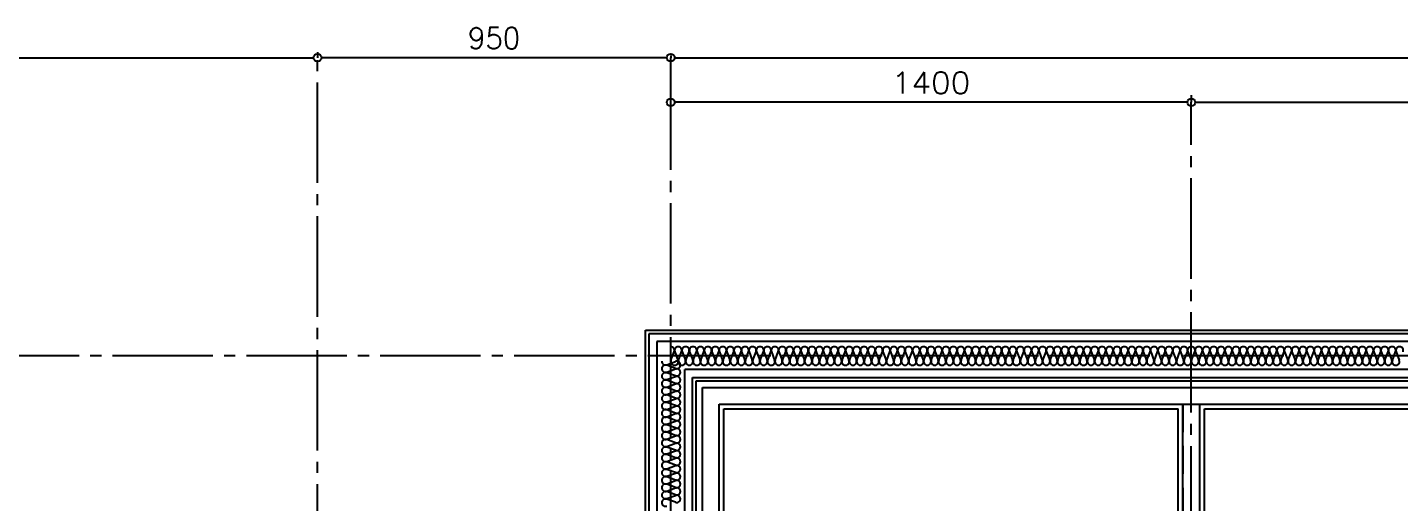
# Model space of a CAD drawing. Header units: millimetres. Extents: x 8300 to 125598, y -10383 to 40000.
# Drawn here: x 44220 to 47910, y 24905 to 26183 of the extents above; entities that cross this region are included whole.
import ezdxf
from ezdxf.enums import TextEntityAlignment as Align

# ---------------------------------------------------------------- set-up
doc = ezdxf.new("R2010")
doc.units = ezdxf.units.MM
doc.header["$LTSCALE"] = 300
doc.linetypes.add('CADEWA_LINE5', pattern=[1.2, 0.9, -0.1, 0.1, -0.1])
doc.linetypes.add('DASH-N', pattern=[0.375, 0.25, -0.125])
doc.layers.add('K建0_壁', color=7, linetype='CONTINUOUS')
doc.styles.add('txt2', font='txt.shx', dxfattribs={"width": 0.943378, "bigfont": 'extfont2'})

msp = doc.modelspace()

# ---------------------------------------------------------------- linework, layer by layer
at = {"layer": 'K建0_壁', "color": 250, "linetype": 'Continuous', "lineweight": -3}
for p, q in [((41910.5, 26101.3), (44989.5, 26101.3)), ((45000, 26116.4), (45000, 26101.3)), ((45000, 26116.4), (45000, 26101.3)), ((45939.5, 26101.3), (45010.5, 26101.3)), ((45950, 26107), (45950, 26101.3)), ((45950, 25987), (45950, 26101.3)), ((45960.5, 26101.3), (51689.5, 26101.3)), ((45950, 25954.7), (45950, 25981.3)), ((47339.5, 25981.3), (45960.5, 25981.3)), ((47350, 26000.8), (47350, 25981.3)), ((47350, 26000.8), (47350, 25981.3)), ((47360.5, 25981.3), (51689.5, 25981.3)), ((51650, 25358.5), (45891.5, 25358.5)), ((45891.5, 25358.5), (45891.5, 23358.5)), ((51650, 25337.5), (45912.5, 25337.5)), ((45912.5, 25337.5), (45912.5, 22237.5)), ((45939.6, 25275.4), (45962.5, 25284.1)), ((45950.7, 25287.5), (45959.3, 25310.4)), ((45960.7, 25310.4), (45969.3, 25287.5)), ((45970.7, 25287.5), (45979.3, 25310.4)), ((45980.7, 25310.4), (45989.3, 25287.5)), ((45990.7, 25287.5), (45999.3, 25310.4)), ((46000.7, 25310.4), (46009.3, 25287.5)), ((46010.7, 25287.5), (46019.3, 25310.4)), ((46020.7, 25310.4), (46029.3, 25287.5)), ((46030.7, 25287.5), (46039.3, 25310.4)), ((46040.7, 25310.4), (46049.3, 25287.5)), ((46050.7, 25287.5), (46059.3, 25310.4)), ((46060.7, 25310.4), (46069.3, 25287.5)), ((46070.7, 25287.5), (46079.3, 25310.4)), ((46080.7, 25310.4), (46089.3, 25287.5)), ((46090.7, 25287.5), (46099.3, 25310.4)), ((46100.7, 25310.4), (46109.3, 25287.5)), ((46110.7, 25287.5), (46119.3, 25310.4)), ((46120.7, 25310.4), (46129.3, 25287.5)), ((46130.7, 25287.5), (46139.3, 25310.4)), ((46140.7, 25310.4), (46149.3, 25287.5)), ((46150.7, 25287.5), (46159.3, 25310.4)), ((46160.7, 25310.4), (46169.3, 25287.5)), ((46170.7, 25287.5), (46179.3, 25310.4)), ((46180.7, 25310.4), (46189.3, 25287.5)), ((46190.7, 25287.5), (46199.3, 25310.4)), ((46200.7, 25310.4), (46209.3, 25287.5)), ((46210.7, 25287.5), (46219.3, 25310.4)), ((46220.7, 25310.4), (46229.3, 25287.5)), ((46230.7, 25287.5), (46239.3, 25310.4)), ((46240.7, 25310.4), (46249.3, 25287.5)), ((46250.7, 25287.5), (46259.3, 25310.4)), ((46260.7, 25310.4), (46269.3, 25287.5)), ((46270.7, 25287.5), (46279.3, 25310.4)), ((46280.7, 25310.4), (46289.3, 25287.5)), ((46290.7, 25287.5), (46299.3, 25310.4)), ((46300.7, 25310.4), (46309.3, 25287.5)), ((46310.7, 25287.5), (46319.3, 25310.4)), ((46320.7, 25310.4), (46329.3, 25287.5)), ((46330.7, 25287.5), (46339.3, 25310.4)), ((46340.7, 25310.4), (46349.3, 25287.5)), ((46350.7, 25287.5), (46359.3, 25310.4)), ((46360.7, 25310.4), (46369.3, 25287.5)), ((46370.7, 25287.5), (46379.3, 25310.4)), ((46380.7, 25310.4), (46389.3, 25287.5)), ((46390.7, 25287.5), (46399.3, 25310.4)), ((46400.7, 25310.4), (46409.3, 25287.5)), ((46410.7, 25287.5), (46419.3, 25310.4)), ((46420.7, 25310.4), (46429.3, 25287.5)), ((46430.7, 25287.5), (46439.3, 25310.4)), ((46440.7, 25310.4), (46449.3, 25287.5)), ((46450.7, 25287.5), (46459.3, 25310.4)), ((46460.7, 25310.4), (46469.3, 25287.5)), ((46470.7, 25287.5), (46479.3, 25310.4)), ((46480.7, 25310.4), (46489.3, 25287.5)), ((46490.7, 25287.5), (46499.3, 25310.4)), ((46500.7, 25310.4), (46509.3, 25287.5)), ((46510.7, 25287.5), (46519.3, 25310.4)), ((46520.7, 25310.4), (46529.3, 25287.5)), ((46530.7, 25287.5), (46539.3, 25310.4)), ((46540.7, 25310.4), (46549.3, 25287.5)), ((46550.7, 25287.5), (46559.3, 25310.4)), ((46560.7, 25310.4), (46569.3, 25287.5)), ((46570.7, 25287.5), (46579.3, 25310.4)), ((46580.7, 25310.4), (46589.3, 25287.5)), ((46590.7, 25287.5), (46599.3, 25310.4)), ((46600.7, 25310.4), (46609.3, 25287.5)), ((46610.7, 25287.5), (46619.3, 25310.4)), ((46620.7, 25310.4), (46629.3, 25287.5)), ((46630.7, 25287.5), (46639.3, 25310.4)), ((46640.7, 25310.4), (46649.3, 25287.5)), ((46650.7, 25287.5), (46659.3, 25310.4)), ((46660.7, 25310.4), (46669.3, 25287.5)), ((46670.7, 25287.5), (46679.3, 25310.4)), ((46680.7, 25310.4), (46689.3, 25287.5)), ((46690.7, 25287.5), (46699.3, 25310.4)), ((46700.7, 25310.4), (46709.3, 25287.5)), ((46710.7, 25287.5), (46719.3, 25310.4)), ((46720.7, 25310.4), (46729.3, 25287.5)), ((46730.7, 25287.5), (46739.3, 25310.4)), ((46740.7, 25310.4), (46749.3, 25287.5)), ((46750.7, 25287.5), (46759.3, 25310.4)), ((46760.7, 25310.4), (46769.3, 25287.5)), ((46770.7, 25287.5), (46779.3, 25310.4)), ((46780.7, 25310.4), (46789.3, 25287.5)), ((46790.7, 25287.5), (46799.3, 25310.4)), ((46800.7, 25310.4), (46809.3, 25287.5)), ((46810.7, 25287.5), (46819.3, 25310.4)), ((46820.7, 25310.4), (46829.3, 25287.5)), ((46830.7, 25287.5), (46839.3, 25310.4)), ((46840.7, 25310.4), (46849.3, 25287.5)), ((46850.7, 25287.5), (46859.3, 25310.4)), ((46860.7, 25310.4), (46869.3, 25287.5)), ((46870.7, 25287.5), (46879.3, 25310.4)), ((46880.7, 25310.4), (46889.3, 25287.5)), ((46890.7, 25287.5), (46899.3, 25310.4)), ((46900.7, 25310.4), (46909.3, 25287.5)), ((46910.7, 25287.5), (46919.3, 25310.4)), ((46920.7, 25310.4), (46929.3, 25287.5)), ((46930.7, 25287.5), (46939.3, 25310.4)), ((46940.7, 25310.4), (46949.3, 25287.5)), ((46950.7, 25287.5), (46959.3, 25310.4)), ((46960.7, 25310.4), (46969.3, 25287.5)), ((46970.7, 25287.5), (46979.3, 25310.4)), ((46980.7, 25310.4), (46989.3, 25287.5)), ((46990.7, 25287.5), (46999.3, 25310.4)), ((47000.7, 25310.4), (47009.3, 25287.5)), ((47010.7, 25287.5), (47019.3, 25310.4)), ((47020.7, 25310.4), (47029.3, 25287.5)), ((47030.7, 25287.5), (47039.3, 25310.4)), ((47040.7, 25310.4), (47049.3, 25287.5)), ((47050.7, 25287.5), (47059.3, 25310.4)), ((47060.7, 25310.4), (47069.3, 25287.5)), ((47070.7, 25287.5), (47079.3, 25310.4)), ((47080.7, 25310.4), (47089.3, 25287.5)), ((47090.7, 25287.5), (47099.3, 25310.4)), ((47100.7, 25310.4), (47109.3, 25287.5)), ((47110.7, 25287.5), (47119.3, 25310.4)), ((47120.7, 25310.4), (47129.3, 25287.5)), ((47130.7, 25287.5), (47139.3, 25310.4)), ((47140.7, 25310.4), (47149.3, 25287.5)), ((47150.7, 25287.5), (47159.3, 25310.4)), ((47160.7, 25310.4), (47169.3, 25287.5)), ((47170.7, 25287.5), (47179.3, 25310.4)), ((47180.7, 25310.4), (47189.3, 25287.5)), ((47190.7, 25287.5), (47199.3, 25310.4)), ((47200.7, 25310.4), (47209.3, 25287.5)), ((47210.7, 25287.5), (47219.3, 25310.4)), ((47220.7, 25310.4), (47229.3, 25287.5)), ((47230.7, 25287.5), (47239.3, 25310.4)), ((47240.7, 25310.4), (47249.3, 25287.5)), ((47250.7, 25287.5), (47259.3, 25310.4)), ((47260.7, 25310.4), (47269.3, 25287.5)), ((47270.7, 25287.5), (47279.3, 25310.4)), ((47280.7, 25310.4), (47289.3, 25287.5)), ((47290.7, 25287.5), (47299.3, 25310.4)), ((47300.7, 25310.4), (47309.3, 25287.5)), ((47310.7, 25287.5), (47319.3, 25310.4)), ((47320.7, 25310.4), (47329.3, 25287.5)), ((47330.7, 25287.5), (47339.3, 25310.4)), ((47340.7, 25310.4), (47349.3, 25287.5)), ((47350.7, 25287.5), (47359.3, 25310.4)), ((47360.7, 25310.4), (47369.3, 25287.5)), ((47370.7, 25287.5), (47379.3, 25310.4)), ((47380.7, 25310.4), (47389.3, 25287.5)), ((47390.7, 25287.5), (47399.3, 25310.4)), ((47400.7, 25310.4), (47409.3, 25287.5)), ((47410.7, 25287.5), (47419.3, 25310.4)), ((47420.7, 25310.4), (47429.3, 25287.5)), ((47430.7, 25287.5), (47439.3, 25310.4)), ((47440.7, 25310.4), (47449.3, 25287.5)), ((47450.7, 25287.5), (47459.3, 25310.4)), ((47460.7, 25310.4), (47469.3, 25287.5)), ((47470.7, 25287.5), (47479.3, 25310.4)), ((47480.7, 25310.4), (47489.3, 25287.5)), ((47490.7, 25287.5), (47499.3, 25310.4)), ((47500.7, 25310.4), (47509.3, 25287.5)), ((47510.7, 25287.5), (47519.3, 25310.4)), ((47520.7, 25310.4), (47529.3, 25287.5)), ((47530.7, 25287.5), (47539.3, 25310.4)), ((47540.7, 25310.4), (47549.3, 25287.5)), ((47550.7, 25287.5), (47559.3, 25310.4)), ((47560.7, 25310.4), (47569.3, 25287.5)), ((47570.7, 25287.5), (47579.3, 25310.4)), ((47580.7, 25310.4), (47589.3, 25287.5)), ((47590.7, 25287.5), (47599.3, 25310.4)), ((47600.7, 25310.4), (47609.3, 25287.5)), ((47610.7, 25287.5), (47619.3, 25310.4)), ((47620.7, 25310.4), (47629.3, 25287.5)), ((47630.7, 25287.5), (47639.3, 25310.4)), ((47640.7, 25310.4), (47649.3, 25287.5)), ((47650.7, 25287.5), (47659.3, 25310.4)), ((47660.7, 25310.4), (47669.3, 25287.5)), ((47670.7, 25287.5), (47679.3, 25310.4)), ((47680.7, 25310.4), (47689.3, 25287.5)), ((47690.7, 25287.5), (47699.3, 25310.4)), ((47700.7, 25310.4), (47709.3, 25287.5)), ((47710.7, 25287.5), (47719.3, 25310.4)), ((47720.7, 25310.4), (47729.3, 25287.5)), ((47730.7, 25287.5), (47739.3, 25310.4)), ((47740.7, 25310.4), (47749.3, 25287.5)), ((47750.7, 25287.5), (47759.3, 25310.4)), ((47760.7, 25310.4), (47769.3, 25287.5)), ((47770.7, 25287.5), (47779.3, 25310.4)), ((47780.7, 25310.4), (47789.3, 25287.5)), ((47790.7, 25287.5), (47799.3, 25310.4)), ((47800.7, 25310.4), (47809.3, 25287.5)), ((47810.7, 25287.5), (47819.3, 25310.4)), ((47820.7, 25310.4), (47829.3, 25287.5)), ((47830.7, 25287.5), (47839.3, 25310.4)), ((47840.7, 25310.4), (47849.3, 25287.5)), ((47850.7, 25287.5), (47859.3, 25310.4)), ((47860.7, 25310.4), (47869.3, 25287.5)), ((47870.7, 25287.5), (47879.3, 25310.4)), ((47880.7, 25310.4), (47889.3, 25287.5)), ((47890.7, 25287.5), (47899.3, 25310.4)), ((47900.7, 25310.4), (47909.3, 25287.5)), ((45962.5, 25265.4), (45939.6, 25274.1)), ((45939.6, 25255.4), (45962.5, 25264.1)), ((45962.5, 25245.4), (45939.6, 25254.1)), ((45939.6, 25235.4), (45962.5, 25244.1)), ((51650, 25262.5), (45987.5, 25262.5)), ((45987.5, 22162.5), (45987.5, 25262.5)), ((46008.5, 25241.5), (51650, 25241.5)), ((46008.5, 22141.5), (46008.5, 25241.5)), ((45962.5, 25225.4), (45939.6, 25234.1)), ((45939.6, 25215.4), (45962.5, 25224.1)), ((45962.5, 25205.4), (45939.6, 25214.1)), ((45939.6, 25195.4), (45962.5, 25204.1)), ((46035.5, 25214.5), (46612.5, 25214.5)), ((46035.5, 23377.5), (46035.5, 25214.5)), ((46612.5, 25214.5), (51587.5, 25214.5)), ((45962.5, 25185.4), (45939.6, 25194.1)), ((45939.6, 25175.4), (45962.5, 25184.1)), ((45962.5, 25165.4), (45939.6, 25174.1)), ((46080.5, 25169.5), (46612.5, 25169.5)), ((46080.5, 23422.5), (46080.5, 25169.5)), ((46612.5, 25169.5), (51542.5, 25169.5)), ((47327.5, 24109.3), (47327.5, 25169.5)), ((47372.5, 24090.7), (47372.5, 25169.5)), ((45939.6, 25155.4), (45962.5, 25164.1)), ((45962.5, 25145.4), (45939.6, 25154.1)), ((45939.6, 25135.4), (45962.5, 25144.1)), ((45962.5, 25125.4), (45939.6, 25134.1)), ((46093, 25157), (46612.5, 25157)), ((46093, 23435), (46093, 25157)), ((46612.5, 25157), (47315, 25157)), ((47315, 24114.5), (47315, 25157)), ((47385, 24085.5), (47385, 25157)), ((47385, 25157), (51530, 25157)), ((45939.6, 25115.4), (45962.5, 25124.1)), ((45962.5, 25105.4), (45939.6, 25114.1)), ((45939.6, 25095.4), (45962.5, 25104.1)), ((45962.5, 25085.4), (45939.6, 25094.1)), ((45939.6, 25075.4), (45962.5, 25084.1)), ((45962.5, 25065.4), (45939.6, 25074.1)), ((45939.6, 25055.4), (45962.5, 25064.1)), ((45962.5, 25045.4), (45939.6, 25054.1)), ((45939.6, 25035.4), (45962.5, 25044.1)), ((45962.5, 25025.4), (45939.6, 25034.1)), ((45939.6, 25015.4), (45962.5, 25024.1)), ((45962.5, 25005.4), (45939.6, 25014.1)), ((45939.6, 24995.4), (45962.5, 25004.1)), ((45962.5, 24985.4), (45939.6, 24994.1)), ((45939.6, 24975.4), (45962.5, 24984.1)), ((45962.5, 24965.4), (45939.6, 24974.1)), ((45939.6, 24955.4), (45962.5, 24964.1)), ((45962.5, 24945.4), (45939.6, 24954.1)), ((45939.6, 24935.4), (45962.5, 24944.1)), ((45962.5, 24925.4), (45939.6, 24934.1)), ((45939.6, 24915.4), (45962.5, 24924.1)), ((45962.5, 24905.4), (45939.6, 24914.1))]:
    msp.add_line(p, q, dxfattribs=at)
at = {"layer": 'K建0_壁', "color": 250, "linetype": 'CADEWA_LINE5', "lineweight": -3}
for p, q in [((45000, 18924.6), (45000, 26101.3)), ((45950, 22200), (45950, 26101.3)), ((47350, 24066.8), (47350, 25981.3)), ((40488.8, 25300), (54320, 25300))]:
    msp.add_line(p, q, dxfattribs=at)
at = {"layer": 'K建0_壁', "color": 250, "linetype": 'Continuous', "lineweight": -3, "ltscale": 0.3}
for p, q in [((45882, 25368), (51650, 25368)), ((45882, 23368), (45882, 25368)), ((46018, 25232), (51650, 25232)), ((46018, 22132), (46018, 25232))]:
    msp.add_line(p, q, dxfattribs=at)
at = {"layer": 'K建0_壁', "color": 250, "linetype": 'DASH-N', "lineweight": -3}
msp.add_lwpolyline([(46543, 24707), (46543, 23422.5), (46080.5, 23422.5), (46080.5, 25169.5), (47327.5, 25169.5), (47327.5, 24707), (46080.5, 24707)], dxfattribs=at)
at = {"layer": 'K建0_壁', "color": 250, "linetype": 'Continuous', "lineweight": -3}
for centre in [(45000, 26101.3), (45000, 26101.3), (45950, 26101.3), (45950, 26101.3), (45950, 25981.3), (47350, 25981.3), (47350, 25981.3)]:
    msp.add_circle(centre, 10.5, dxfattribs=at)
for centre, start, end in [((45950, 25314), 339.2034, 90), ((45970, 25314), 90, 200.7966), ((45970, 25314), 339.2034, 90), ((45990, 25314), 90, 200.7966), ((45990, 25314), 339.2034, 90), ((46010, 25314), 90, 200.7966), ((46010, 25314), 339.2034, 90), ((46030, 25314), 90, 200.7966), ((46030, 25314), 339.2034, 90), ((46050, 25314), 90, 200.7966), ((46050, 25314), 339.2034, 90), ((46070, 25314), 90, 200.7966), ((46070, 25314), 339.2034, 90), ((46090, 25314), 90, 200.7966), ((46090, 25314), 339.2034, 90), ((46110, 25314), 90, 200.7966), ((46110, 25314), 339.2034, 90), ((46130, 25314), 90, 200.7966), ((46130, 25314), 339.2034, 90), ((46150, 25314), 90, 200.7966), ((46150, 25314), 339.2034, 90), ((46170, 25314), 90, 200.7966), ((46170, 25314), 339.2034, 90), ((46190, 25314), 90, 200.7966), ((46190, 25314), 339.2034, 90), ((46210, 25314), 90, 200.7966), ((46210, 25314), 339.2034, 90), ((46230, 25314), 90, 200.7966), ((46230, 25314), 339.2034, 90), ((46250, 25314), 90, 200.7966), ((46250, 25314), 339.2034, 90), ((46270, 25314), 90, 200.7966), ((46270, 25314), 339.2034, 90), ((46290, 25314), 90, 200.7966), ((46290, 25314), 339.2034, 90), ((46310, 25314), 90, 200.7966), ((46310, 25314), 339.2034, 90), ((46330, 25314), 90, 200.7966), ((46330, 25314), 339.2034, 90), ((46350, 25314), 90, 200.7966), ((46350, 25314), 339.2034, 90), ((46370, 25314), 90, 200.7966), ((46370, 25314), 339.2034, 90), ((46390, 25314), 90, 200.7966), ((46390, 25314), 339.2034, 90), ((46410, 25314), 90, 200.7966), ((46410, 25314), 339.2034, 90), ((46430, 25314), 90, 200.7966), ((46430, 25314), 339.2034, 90), ((46450, 25314), 90, 200.7966), ((46450, 25314), 339.2034, 90), ((46470, 25314), 90, 200.7966), ((46470, 25314), 339.2034, 90), ((46490, 25314), 90, 200.7966), ((46490, 25314), 339.2034, 90), ((46510, 25314), 90, 200.7966), ((46510, 25314), 339.2034, 90), ((46530, 25314), 90, 200.7966), ((46530, 25314), 339.2034, 90), ((46550, 25314), 90, 200.7966), ((46550, 25314), 339.2034, 90), ((46570, 25314), 90, 200.7966), ((46570, 25314), 339.2034, 90), ((46590, 25314), 90, 200.7966), ((46590, 25314), 339.2034, 90), ((46610, 25314), 90, 200.7966), ((46610, 25314), 339.2034, 90), ((46630, 25314), 90, 200.7966), ((46630, 25314), 339.2034, 90), ((46650, 25314), 90, 200.7966), ((46650, 25314), 339.2034, 90), ((46670, 25314), 90, 200.7966), ((46670, 25314), 339.2034, 90), ((46690, 25314), 90, 200.7966), ((46690, 25314), 339.2034, 90), ((46710, 25314), 90, 200.7966), ((46710, 25314), 339.2034, 90), ((46730, 25314), 90, 200.7966), ((46730, 25314), 339.2034, 90), ((46750, 25314), 90, 200.7966), ((46750, 25314), 339.2034, 90), ((46770, 25314), 90, 200.7966), ((46770, 25314), 339.2034, 90), ((46790, 25314), 90, 200.7966), ((46790, 25314), 339.2034, 90), ((46810, 25314), 90, 200.7966), ((46810, 25314), 339.2034, 90), ((46830, 25314), 90, 200.7966), ((46830, 25314), 339.2034, 90), ((46850, 25314), 90, 200.7966), ((46850, 25314), 339.2034, 90), ((46870, 25314), 90, 200.7966), ((46870, 25314), 339.2034, 90), ((46890, 25314), 90, 200.7966), ((46890, 25314), 339.2034, 90), ((46910, 25314), 90, 200.7966), ((46910, 25314), 339.2034, 90), ((46930, 25314), 90, 200.7966), ((46930, 25314), 339.2034, 90), ((46950, 25314), 90, 200.7966), ((46950, 25314), 339.2034, 90), ((46970, 25314), 90, 200.7966), ((46970, 25314), 339.2034, 90), ((46990, 25314), 90, 200.7966), ((46990, 25314), 339.2034, 90), ((47010, 25314), 90, 200.7966), ((47010, 25314), 339.2034, 90), ((47030, 25314), 90, 200.7966), ((47030, 25314), 339.2034, 90), ((47050, 25314), 90, 200.7966), ((47050, 25314), 339.2034, 90), ((47070, 25314), 90, 200.7966), ((47070, 25314), 339.2034, 90), ((47090, 25314), 90, 200.7966), ((47090, 25314), 339.2034, 90), ((47110, 25314), 90, 200.7966), ((47110, 25314), 339.2034, 90), ((47130, 25314), 90, 200.7966), ((47130, 25314), 339.2034, 90), ((47150, 25314), 90, 200.7966), ((47150, 25314), 339.2034, 90), ((47170, 25314), 90, 200.7966), ((47170, 25314), 339.2034, 90), ((47190, 25314), 90, 200.7966), ((47190, 25314), 339.2034, 90), ((47210, 25314), 90, 200.7966), ((47210, 25314), 339.2034, 90), ((47230, 25314), 90, 200.7966), ((47230, 25314), 339.2034, 90), ((47250, 25314), 90, 200.7966), ((47250, 25314), 339.2034, 90), ((47270, 25314), 90, 200.7966), ((47270, 25314), 339.2034, 90), ((47290, 25314), 90, 200.7966), ((47290, 25314), 339.2034, 90), ((47310, 25314), 90, 200.7966), ((47310, 25314), 339.2034, 90), ((47330, 25314), 90, 200.7966), ((47330, 25314), 339.2034, 90), ((47350, 25314), 90, 200.7966), ((47350, 25314), 339.2034, 90), ((47370, 25314), 90, 200.7966), ((47370, 25314), 339.2034, 90), ((47390, 25314), 90, 200.7966), ((47390, 25314), 339.2034, 90), ((47410, 25314), 90, 200.7966), ((47410, 25314), 339.2034, 90), ((47430, 25314), 90, 200.7966), ((47430, 25314), 339.2034, 90), ((47450, 25314), 90, 200.7966), ((47450, 25314), 339.2034, 90), ((47470, 25314), 90, 200.7966), ((47470, 25314), 339.2034, 90), ((47490, 25314), 90, 200.7966), ((47490, 25314), 339.2034, 90), ((47510, 25314), 90, 200.7966), ((47510, 25314), 339.2034, 90), ((47530, 25314), 90, 200.7966), ((47530, 25314), 339.2034, 90), ((47550, 25314), 90, 200.7966), ((47550, 25314), 339.2034, 90), ((47570, 25314), 90, 200.7966), ((47570, 25314), 339.2034, 90), ((47590, 25314), 90, 200.7966), ((47590, 25314), 339.2034, 90), ((47610, 25314), 90, 200.7966), ((47610, 25314), 339.2034, 90), ((47630, 25314), 90, 200.7966), ((47630, 25314), 339.2034, 90), ((47650, 25314), 90, 200.7966), ((47650, 25314), 339.2034, 90), ((47670, 25314), 90, 200.7966), ((47670, 25314), 339.2034, 90), ((47690, 25314), 90, 200.7966), ((47690, 25314), 339.2034, 90), ((47710, 25314), 90, 200.7966), ((47710, 25314), 339.2034, 90), ((47730, 25314), 90, 200.7966), ((47730, 25314), 339.2034, 90), ((47750, 25314), 90, 200.7966), ((47750, 25314), 339.2034, 90), ((47770, 25314), 90, 200.7966), ((47770, 25314), 339.2034, 90), ((47790, 25314), 90, 200.7966), ((47790, 25314), 339.2034, 90), ((47810, 25314), 90, 200.7966), ((47810, 25314), 339.2034, 90), ((47830, 25314), 90, 200.7966), ((47830, 25314), 339.2034, 90), ((47850, 25314), 90, 200.7966), ((47850, 25314), 339.2034, 90), ((47870, 25314), 90, 200.7966), ((47870, 25314), 339.2034, 90), ((47890, 25314), 90, 200.7966), ((47890, 25314), 339.2034, 90), ((47910, 25314), 90, 200.7966), ((47910, 25314), 339.2034, 90), ((45936, 25284.7), 180, 290.7966), ((45960, 25284), 159.2034, 20.7966), ((45966, 25274.7), 249.2034, 110.7966), ((45980, 25284), 159.2034, 20.7966), ((46000, 25284), 159.2034, 20.7966), ((46020, 25284), 159.2034, 20.7966), ((46040, 25284), 159.2034, 20.7966), ((46060, 25284), 159.2034, 20.7966), ((46080, 25284), 159.2034, 20.7966), ((46100, 25284), 159.2034, 20.7966), ((46120, 25284), 159.2034, 20.7966), ((46140, 25284), 159.2034, 20.7966), ((46160, 25284), 159.2034, 20.7966), ((46180, 25284), 159.2034, 20.7966), ((46200, 25284), 159.2034, 20.7966), ((46220, 25284), 159.2034, 20.7966), ((46240, 25284), 159.2034, 20.7966), ((46260, 25284), 159.2034, 20.7966), ((46280, 25284), 159.2034, 20.7966), ((46300, 25284), 159.2034, 20.7966), ((46320, 25284), 159.2034, 20.7966), ((46340, 25284), 159.2034, 20.7966), ((46360, 25284), 159.2034, 20.7966), ((46380, 25284), 159.2034, 20.7966), ((46400, 25284), 159.2034, 20.7966), ((46420, 25284), 159.2034, 20.7966), ((46440, 25284), 159.2034, 20.7966), ((46460, 25284), 159.2034, 20.7966), ((46480, 25284), 159.2034, 20.7966), ((46500, 25284), 159.2034, 20.7966), ((46520, 25284), 159.2034, 20.7966), ((46540, 25284), 159.2034, 20.7966), ((46560, 25284), 159.2034, 20.7966), ((46580, 25284), 159.2034, 20.7966), ((46600, 25284), 159.2034, 20.7966), ((46620, 25284), 159.2034, 20.7966), ((46640, 25284), 159.2034, 20.7966), ((46660, 25284), 159.2034, 20.7966), ((46680, 25284), 159.2034, 20.7966), ((46700, 25284), 159.2034, 20.7966), ((46720, 25284), 159.2034, 20.7966), ((46740, 25284), 159.2034, 20.7966), ((46760, 25284), 159.2034, 20.7966), ((46780, 25284), 159.2034, 20.7966), ((46800, 25284), 159.2034, 20.7966), ((46820, 25284), 159.2034, 20.7966), ((46840, 25284), 159.2034, 20.7966), ((46860, 25284), 159.2034, 20.7966), ((46880, 25284), 159.2034, 20.7966), ((46900, 25284), 159.2034, 20.7966), ((46920, 25284), 159.2034, 20.7966), ((46940, 25284), 159.2034, 20.7966), ((46960, 25284), 159.2034, 20.7966), ((46980, 25284), 159.2034, 20.7966), ((47000, 25284), 159.2034, 20.7966), ((47020, 25284), 159.2034, 20.7966), ((47040, 25284), 159.2034, 20.7966), ((47060, 25284), 159.2034, 20.7966), ((47080, 25284), 159.2034, 20.7966), ((47100, 25284), 159.2034, 20.7966), ((47120, 25284), 159.2034, 20.7966), ((47140, 25284), 159.2034, 20.7966), ((47160, 25284), 159.2034, 20.7966), ((47180, 25284), 159.2034, 20.7966), ((47200, 25284), 159.2034, 20.7966), ((47220, 25284), 159.2034, 20.7966), ((47240, 25284), 159.2034, 20.7966), ((47260, 25284), 159.2034, 20.7966), ((47280, 25284), 159.2034, 20.7966), ((47300, 25284), 159.2034, 20.7966), ((47320, 25284), 159.2034, 20.7966), ((47340, 25284), 159.2034, 20.7966), ((47360, 25284), 159.2034, 20.7966), ((47380, 25284), 159.2034, 20.7966), ((47400, 25284), 159.2034, 20.7966), ((47420, 25284), 159.2034, 20.7966), ((47440, 25284), 159.2034, 20.7966), ((47460, 25284), 159.2034, 20.7966), ((47480, 25284), 159.2034, 20.7966), ((47500, 25284), 159.2034, 20.7966), ((47520, 25284), 159.2034, 20.7966), ((47540, 25284), 159.2034, 20.7966), ((47560, 25284), 159.2034, 20.7966), ((47580, 25284), 159.2034, 20.7966), ((47600, 25284), 159.2034, 20.7966), ((47620, 25284), 159.2034, 20.7966), ((47640, 25284), 159.2034, 20.7966), ((47660, 25284), 159.2034, 20.7966), ((47680, 25284), 159.2034, 20.7966), ((47700, 25284), 159.2034, 20.7966), ((47720, 25284), 159.2034, 20.7966), ((47740, 25284), 159.2034, 20.7966), ((47760, 25284), 159.2034, 20.7966), ((47780, 25284), 159.2034, 20.7966), ((47800, 25284), 159.2034, 20.7966), ((47820, 25284), 159.2034, 20.7966), ((47840, 25284), 159.2034, 20.7966), ((47860, 25284), 159.2034, 20.7966), ((47880, 25284), 159.2034, 20.7966), ((47900, 25284), 159.2034, 20.7966), ((45936, 25264.7), 69.2034, 180), ((45936, 25264.7), 180, 290.7966), ((45936, 25244.7), 69.2034, 180), ((45936, 25244.7), 180, 290.7966), ((45966, 25254.7), 249.2034, 110.7966), ((45966, 25234.7), 249.2034, 110.7966), ((45936, 25224.7), 69.2034, 180), ((45936, 25224.7), 180, 290.7966), ((45936, 25204.7), 69.2034, 180), ((45936, 25204.7), 180, 290.7966), ((45966, 25214.7), 249.2034, 110.7966), ((45966, 25194.7), 249.2034, 110.7966), ((45936, 25184.7), 69.2034, 180), ((45936, 25184.7), 180, 290.7966), ((45936, 25164.7), 69.2034, 180), ((45966, 25174.7), 249.2034, 110.7966), ((45936, 25164.7), 180, 290.7966), ((45936, 25144.7), 69.2034, 180), ((45936, 25144.7), 180, 290.7966), ((45936, 25124.7), 69.2034, 180), ((45966, 25154.7), 249.2034, 110.7966), ((45966, 25134.7), 249.2034, 110.7966), ((45936, 25124.7), 180, 290.7966), ((45936, 25104.7), 69.2034, 180), ((45936, 25104.7), 180, 290.7966), ((45936, 25084.7), 69.2034, 180), ((45966, 25114.7), 249.2034, 110.7966), ((45966, 25094.7), 249.2034, 110.7966), ((45936, 25084.7), 180, 290.7966), ((45936, 25064.7), 69.2034, 180), ((45936, 25064.7), 180, 290.7966), ((45966, 25074.7), 249.2034, 110.7966), ((45966, 25054.7), 249.2034, 110.7966), ((45936, 25044.7), 69.2034, 180), ((45936, 25044.7), 180, 290.7966), ((45936, 25024.7), 69.2034, 180), ((45936, 25024.7), 180, 290.7966), ((45966, 25034.7), 249.2034, 110.7966), ((45966, 25014.7), 249.2034, 110.7966), ((45936, 25004.7), 69.2034, 180), ((45936, 25004.7), 180, 290.7966), ((45936, 24984.7), 69.2034, 180), ((45936, 24984.7), 180, 290.7966), ((45966, 24994.7), 249.2034, 110.7966), ((45966, 24974.7), 249.2034, 110.7966), ((45936, 24964.7), 69.2034, 180), ((45936, 24964.7), 180, 290.7966), ((45936, 24944.7), 69.2034, 180), ((45936, 24944.7), 180, 290.7966), ((45966, 24954.7), 249.2034, 110.7966), ((45966, 24934.7), 249.2034, 110.7966), ((45936, 24924.7), 69.2034, 180), ((45936, 24924.7), 180, 290.7966), ((45936, 24904.7), 69.2034, 180), ((45966, 24914.7), 249.2034, 110.7966), ((45936, 24904.7), 180, 290.7966)]:
    msp.add_arc(centre, 10, start, end, dxfattribs=at)

# ---------------------------------------------------------------- texts
at = {"layer": 'K建0_壁', "color": 250, "lineweight": -3, "style": 'txt2'}
for s, width, p in [('950', 0.95, (45475, 26153.8)), ('1400', 1.069444, (46650, 26033.8))]:
    msp.add_text(s, height=57.6, dxfattribs=dict(at, width=width)).set_placement(p, align=Align.MIDDLE_CENTER)

doc.saveas('drawing.dxf')
